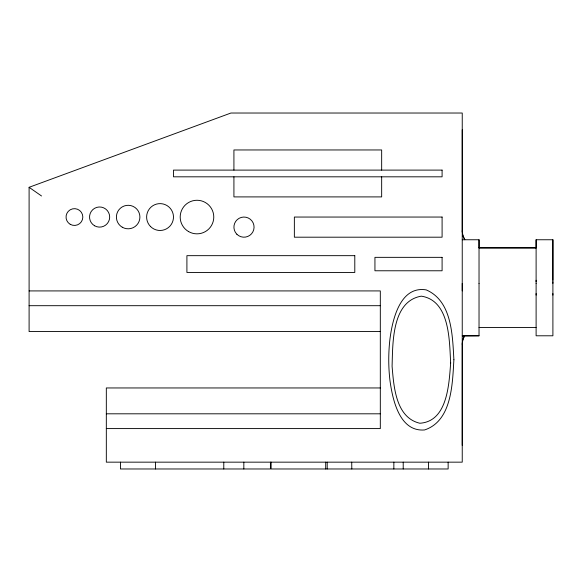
<?xml version="1.0" encoding="UTF-8"?>
<svg xmlns="http://www.w3.org/2000/svg" width="582" height="582" viewBox="0 0 582 582"><rect width="100%" height="100%" fill="white"/><g stroke="black" fill="none" stroke-linecap="round" stroke-linejoin="round"><path stroke-width="0.87" d="M462.239 445.376L462.239 344.282L462.814 339.939L464.494 335.894L479.03 335.792L479.03 283.383M462.239 290.92L462.239 113.024L230.93 113.024L29.1 187.302L29.1 331.551L380.315 331.551M464.843 239.755L462.814 235.244L462.239 230.901L462.239 129.808M479.03 283.412L479.03 239.755L462.239 239.755M536.109 295.11L536.109 293.597M536.109 283.412L536.109 239.755L552.9 239.755L552.9 335.792L536.109 335.792L536.109 283.383M552.9 295.11L552.9 293.597M552.9 283.383L552.9 281.768M552.9 280.255L552.9 239.755M479.03 247.692L536.109 247.692M29.1 290.92L380.315 290.92L380.315 428.585L106.324 428.585M29.1 305.695L380.315 305.695M479.03 327.499L536.109 327.499M479.03 335.792L462.239 335.792L464.494 335.894A16.791 16.791 0 0 0 462.239 344.282M380.315 387.954L106.324 387.954L106.324 462.159L462.239 462.159L462.239 283.383M106.324 413.809L380.315 413.809M29.1 187.302L41.54 195.981M351.724 462.159L351.804 468.976M536.109 239.755L536.109 248.063L479.03 248.063L479.03 239.755M536.109 280.255L536.109 281.768M448.14 462.159L448.14 468.976L271.117 468.976L271.117 462.159M428.49 462.159L428.49 468.976M403.21 462.159L403.21 468.976M393.854 462.159L393.854 468.976M381.661 170.104L381.661 149.96L233.92 149.96L233.92 170.104M381.661 176.819L381.661 196.905L233.92 196.905L233.92 176.819M327.208 462.159L327.208 468.976M325.702 462.159L325.702 468.976M270.419 462.159L270.419 468.976L120.438 468.976L120.438 462.159M243.836 462.159L243.836 468.976M223.786 462.159L223.786 468.976M155.459 462.159L155.459 468.976M464.494 239.297A16.791 16.791 0 0 1 462.239 230.901M453.895 359.734C452.418 383.574 452.083 420.808 424.591 429.953C399.39 432.033 392.588 399.492 389.984 380.701A178.623 178.623 0 0 1 389.984 338.775C392.457 319.78 400.081 285.602 426.213 289.887C452.149 301.054 452.469 335.676 453.895 359.734M450.664 362.986C449.013 383.509 447.754 421.448 419.826 423.245C395.702 417.621 393.774 386.375 392.086 366.224C392.828 343.424 391.664 301.2 421.324 296.158C450.133 300.603 449.355 341.037 450.664 362.986M442.094 170.104L173.48 170.104L173.48 176.819L442.094 176.819L442.094 170.104M442.094 217.05L294.361 217.05L294.361 237.194L442.094 237.194L442.094 217.05M354.794 255.665L186.909 255.665L186.909 272.449L354.794 272.449L354.794 255.665M442.094 257.346L374.939 257.346L374.939 270.776L442.094 270.776L442.094 257.346M236.867 234.248A10.076 10.076 0 0 0 253.723 229.73A10.076 10.076 0 0 0 241.385 217.392A10.076 10.076 0 0 0 236.867 234.248M70.233 224.317A8.395 8.395 0 0 0 82.826 217.05A8.395 8.395 0 0 0 70.233 209.782A8.395 8.395 0 0 0 70.233 224.317M94.575 225.772A10.076 10.076 0 0 0 109.685 217.05A10.076 10.076 0 0 0 94.575 208.327A10.076 10.076 0 0 0 94.575 225.772M122.278 227.227A11.749 11.749 0 0 0 139.906 217.05A11.749 11.749 0 0 0 122.278 206.872A11.749 11.749 0 0 0 122.278 227.227M150.556 226.551A13.43 13.43 0 0 0 173.021 220.527A13.43 13.43 0 0 0 156.573 204.078A13.43 13.43 0 0 0 150.556 226.551M188.59 231.592A16.791 16.791 0 0 0 213.776 217.05A16.791 16.791 0 0 0 188.59 202.514A16.791 16.791 0 0 0 188.59 231.592"/></g></svg>
